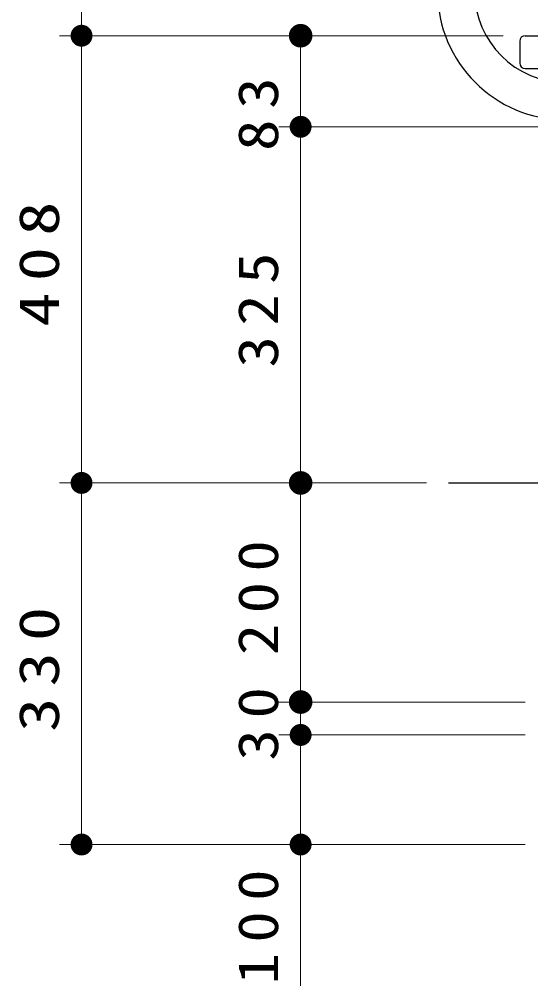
# Model space of a CAD drawing. Units: millimetres on the paper, scale 1:20. Extents: x -365 to 0, y -5 to 257.
# Drawn here: x -133.88 to -110.54, y 64.43 to 108.53 of the extents above; entities that cross this region are included whole.
import ezdxf

# ---------------------------------------------------------------- set-up
doc = ezdxf.new("R2010")
doc.units = ezdxf.units.MM
doc.layers.add('LY_1', color=7, linetype='Continuous', lineweight=25)
doc.styles.add('ＭＳ ゴシック', font='')
doc.styles.get('ＭＳ ゴシック').set_extended_font_data('MS Gothic')

# ---------------------------------------------------------------- blocks, each defined once
blk = doc.blocks.new('filled_dot')
at = {"color": 0, "linetype": 'Continuous', "lineweight": -2, "const_width": 1.25}
blk.add_lwpolyline([(-0.625, 0, 1), (0.625, 0, 1)], format="xyb", close=True, dxfattribs=at)

msp = doc.modelspace()

# ---------------------------------------------------------------- linework, layer by layer
at = {"layer": 'LY_1', "lineweight": 13}
for p, q in [((-131.039, 107.779), (-131.039, 115.639)), ((-111.789, 107.779), (-132.039, 107.779)), ((-111.789, 107.779), (-132.039, 107.779)), ((-131.039, 87.374), (-131.039, 107.779)), ((-121.039, 103.624), (-121.039, 107.779)), ((-108.289, 103.624), (-122.039, 103.624)), ((-121.039, 87.374), (-121.039, 103.624)), ((-115.297, 87.374), (-132.039, 87.374)), ((-115.297, 87.374), (-132.039, 87.374)), ((-131.039, 70.874), (-131.039, 87.374)), ((-121.039, 77.374), (-121.039, 87.374)), ((-110.789, 77.374), (-122.039, 77.374)), ((-121.039, 75.874), (-121.039, 77.374)), ((-110.789, 75.874), (-122.039, 75.874)), ((-121.039, 64.434), (-121.039, 75.874)), ((-110.789, 70.874), (-132.039, 70.874))]:
    msp.add_line(p, q, dxfattribs=at)
at = {"layer": 'LY_1'}
for p, q in [((-110.789, 107.779), (-88.789, 107.779)), ((-111.039, 107.529), (-111.039, 106.529)), ((-110.789, 106.279), (-88.789, 106.279)), ((-114.297, 87.374), (-107.289, 87.374))]:
    msp.add_line(p, q, dxfattribs=at)
for centre, radius, start, end in [((-108.939, 109.789), 5.85, 90, 270), ((-108.939, 109.789), 4.15, 90, 270), ((-110.789, 107.529), 0.25, 90, 180), ((-110.789, 106.529), 0.25, 180, 270)]:
    msp.add_arc(centre, radius, start, end, dxfattribs=at)

# ---------------------------------------------------------------- block references
at = {"layer": 'LY_1', "lineweight": 13}
for p, xscale, yscale, rotation in [((-131.039, 107.779), 0.4, 0.4, 270), ((-131.039, 107.779), 0.4, 0.4, 90), ((-121.039, 107.779), 0.431, 0.431, 270), ((-121.039, 103.624), 0.4, 0.4, 270), ((-131.039, 87.374), 0.4, 0.4, 270), ((-131.039, 87.374), 0.4, 0.4, 90), ((-121.039, 87.374), 0.431, 0.431, 270), ((-121.039, 87.374), 0.4, 0.4, 90), ((-121.039, 77.374), 0.431, 0.431, 270), ((-121.039, 75.874), 0.4, 0.4, 270), ((-131.039, 70.874), 0.4, 0.4, 90), ((-121.039, 70.874), 0.4, 0.4, 90)]:
    msp.add_blockref('filled_dot', p, dxfattribs=dict(at, xscale=xscale, yscale=yscale, rotation=rotation))

# ---------------------------------------------------------------- texts
at = {"layer": 'LY_1', "char_height": 1.833, "attachment_point": 8, "rotation": 90, "style": 'ＭＳ ゴシック'}
for s, insert in [('\\T1.34;\\W1.15;83', (-122.039, 104.443)), ('\\T1.33;\\W1.25;408', (-132.039, 97.614)), ('\\T1.33;\\W1.15;325', (-122.039, 95.499)), ('\\T1.33;\\W1.15;200', (-122.039, 82.374)), ('\\T1.33;\\W1.25;330', (-132.039, 79.124)), ('\\T1.34;\\W1.15;30', (-122.039, 76.624)), ('\\T1.33;\\W1.15;100', (-122.039, 67.351))]:
    msp.add_mtext(s, dxfattribs=dict(at, insert=insert))

doc.saveas('drawing.dxf')
